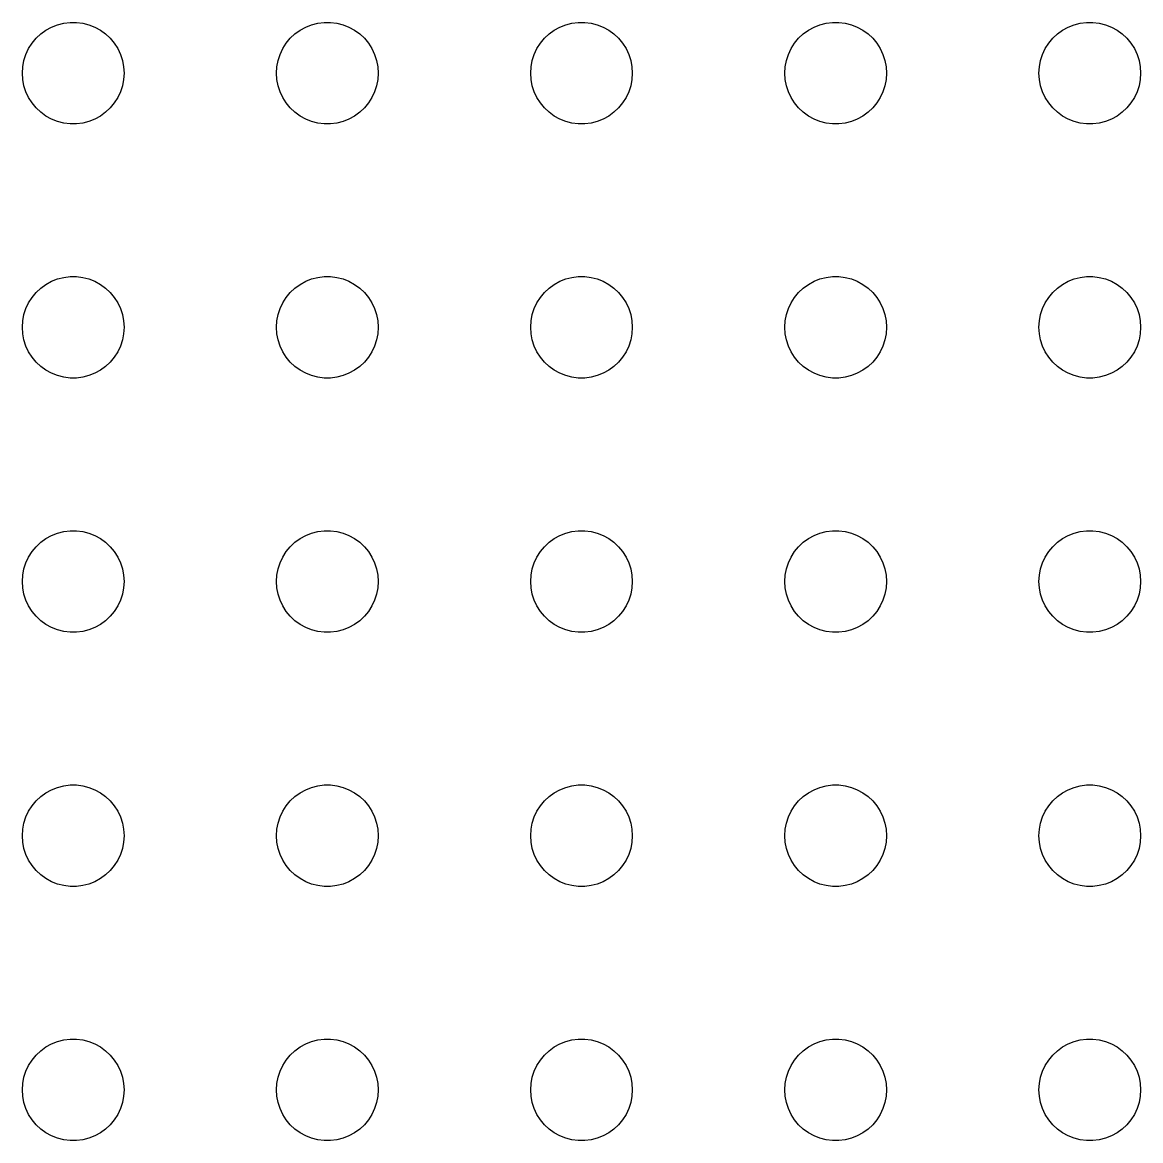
# Model space of a CAD drawing. Header units: metres. Extents: x 0 to 300, y 1 to 299.
# Drawn here: x 79.5 to 145.5, y 79.5 to 145.5 of the extents above; entities that cross this region are included whole.
import ezdxf

# ---------------------------------------------------------------- set-up
doc = ezdxf.new("R2010")
doc.units = ezdxf.units.M

msp = doc.modelspace()

# ---------------------------------------------------------------- linework, layer by layer
for p, q in [((80.8925, 145.033), (81.2227, 145.214)), ((81.2227, 145.214), (81.573, 145.353)), ((81.573, 145.353), (81.9379, 145.447)), ((81.9379, 145.447), (82.3116, 145.494)), ((82.3116, 145.494), (82.6884, 145.494)), ((82.6884, 145.494), (83.0621, 145.447)), ((83.0621, 145.447), (83.427, 145.353)), ((83.427, 145.353), (83.7773, 145.214)), ((83.7773, 145.214), (84.1075, 145.033)), ((95.8925, 145.033), (96.2227, 145.214)), ((96.2227, 145.214), (96.573, 145.353)), ((96.573, 145.353), (96.9379, 145.447)), ((96.9379, 145.447), (97.3116, 145.494)), ((97.3116, 145.494), (97.6884, 145.494)), ((97.6884, 145.494), (98.0621, 145.447)), ((98.0621, 145.447), (98.427, 145.353)), ((98.427, 145.353), (98.7773, 145.214)), ((98.7773, 145.214), (99.1075, 145.033)), ((110.893, 145.033), (111.223, 145.214)), ((111.223, 145.214), (111.573, 145.353)), ((111.573, 145.353), (111.938, 145.447)), ((111.938, 145.447), (112.312, 145.494)), ((112.312, 145.494), (112.688, 145.494)), ((112.688, 145.494), (113.062, 145.447)), ((113.062, 145.447), (113.427, 145.353)), ((113.427, 145.353), (113.777, 145.214)), ((113.777, 145.214), (114.107, 145.033)), ((125.893, 145.033), (126.223, 145.214)), ((126.223, 145.214), (126.573, 145.353)), ((126.573, 145.353), (126.938, 145.447)), ((126.938, 145.447), (127.312, 145.494)), ((127.312, 145.494), (127.688, 145.494)), ((127.688, 145.494), (128.062, 145.447)), ((128.062, 145.447), (128.427, 145.353)), ((128.427, 145.353), (128.777, 145.214)), ((128.777, 145.214), (129.107, 145.033)), ((140.893, 145.033), (141.223, 145.214)), ((141.223, 145.214), (141.573, 145.353)), ((141.573, 145.353), (141.938, 145.447)), ((141.938, 145.447), (142.312, 145.494)), ((142.312, 145.494), (142.688, 145.494)), ((142.688, 145.494), (143.062, 145.447)), ((143.062, 145.447), (143.427, 145.353)), ((143.427, 145.353), (143.777, 145.214)), ((143.777, 145.214), (144.107, 145.033)), ((80.073, 144.263), (80.3131, 144.554)), ((80.3131, 144.554), (80.5877, 144.812)), ((80.5877, 144.812), (80.8925, 145.033)), ((84.1075, 145.033), (84.4123, 144.812)), ((84.4123, 144.812), (84.6869, 144.554)), ((84.6869, 144.554), (84.927, 144.263)), ((95.073, 144.263), (95.3131, 144.554)), ((95.3131, 144.554), (95.5877, 144.812)), ((95.5877, 144.812), (95.8925, 145.033)), ((99.1075, 145.033), (99.4123, 144.812)), ((99.4123, 144.812), (99.6869, 144.554)), ((99.6869, 144.554), (99.927, 144.263)), ((110.073, 144.263), (110.313, 144.554)), ((110.313, 144.554), (110.588, 144.812)), ((110.588, 144.812), (110.893, 145.033)), ((114.107, 145.033), (114.412, 144.812)), ((114.412, 144.812), (114.687, 144.554)), ((114.687, 144.554), (114.927, 144.263)), ((125.073, 144.263), (125.313, 144.554)), ((125.313, 144.554), (125.588, 144.812)), ((125.588, 144.812), (125.893, 145.033)), ((129.107, 145.033), (129.412, 144.812)), ((129.412, 144.812), (129.687, 144.554)), ((129.687, 144.554), (129.927, 144.263)), ((140.073, 144.263), (140.313, 144.554)), ((140.313, 144.554), (140.588, 144.812)), ((140.588, 144.812), (140.893, 145.033)), ((144.107, 145.033), (144.412, 144.812)), ((144.412, 144.812), (144.687, 144.554)), ((144.687, 144.554), (144.927, 144.263)), ((79.7107, 143.604), (79.8711, 143.945)), ((79.8711, 143.945), (80.073, 144.263)), ((84.927, 144.263), (85.1289, 143.945)), ((85.1289, 143.945), (85.2893, 143.604)), ((94.7107, 143.604), (94.8711, 143.945)), ((94.8711, 143.945), (95.073, 144.263)), ((99.927, 144.263), (100.129, 143.945)), ((100.129, 143.945), (100.289, 143.604)), ((109.711, 143.604), (109.871, 143.945)), ((109.871, 143.945), (110.073, 144.263)), ((114.927, 144.263), (115.129, 143.945)), ((115.129, 143.945), (115.289, 143.604)), ((124.711, 143.604), (124.871, 143.945)), ((124.871, 143.945), (125.073, 144.263)), ((129.927, 144.263), (130.129, 143.945)), ((130.129, 143.945), (130.289, 143.604)), ((139.711, 143.604), (139.871, 143.945)), ((139.871, 143.945), (140.073, 144.263)), ((144.927, 144.263), (145.129, 143.945)), ((145.129, 143.945), (145.289, 143.604)), ((79.5237, 142.876), (79.5943, 143.246)), ((79.5943, 143.246), (79.7107, 143.604)), ((85.2893, 143.604), (85.4057, 143.246)), ((85.4057, 143.246), (85.4763, 142.876)), ((94.5237, 142.876), (94.5943, 143.246)), ((94.5943, 143.246), (94.7107, 143.604)), ((100.289, 143.604), (100.406, 143.246)), ((100.406, 143.246), (100.476, 142.876)), ((109.524, 142.876), (109.594, 143.246)), ((109.594, 143.246), (109.711, 143.604)), ((115.289, 143.604), (115.406, 143.246)), ((115.406, 143.246), (115.476, 142.876)), ((124.524, 142.876), (124.594, 143.246)), ((124.594, 143.246), (124.711, 143.604)), ((130.289, 143.604), (130.406, 143.246)), ((130.406, 143.246), (130.476, 142.876)), ((139.524, 142.876), (139.594, 143.246)), ((139.594, 143.246), (139.711, 143.604)), ((145.289, 143.604), (145.406, 143.246)), ((145.406, 143.246), (145.476, 142.876)), ((79.5, 142.5), (79.5237, 142.876)), ((85.4763, 142.876), (85.5, 142.5)), ((94.5, 142.5), (94.5237, 142.876)), ((100.476, 142.876), (100.5, 142.5)), ((109.5, 142.5), (109.524, 142.876)), ((115.476, 142.876), (115.5, 142.5)), ((124.5, 142.5), (124.524, 142.876)), ((130.476, 142.876), (130.5, 142.5)), ((139.5, 142.5), (139.524, 142.876)), ((145.476, 142.876), (145.5, 142.5)), ((79.5237, 142.124), (79.5, 142.5)), ((79.5943, 141.754), (79.5237, 142.124)), ((85.4763, 142.124), (85.4057, 141.754)), ((85.5, 142.5), (85.4763, 142.124)), ((94.5237, 142.124), (94.5, 142.5)), ((94.5943, 141.754), (94.5237, 142.124)), ((100.476, 142.124), (100.406, 141.754)), ((100.5, 142.5), (100.476, 142.124)), ((109.524, 142.124), (109.5, 142.5)), ((109.594, 141.754), (109.524, 142.124)), ((115.476, 142.124), (115.406, 141.754)), ((115.5, 142.5), (115.476, 142.124)), ((124.524, 142.124), (124.5, 142.5)), ((124.594, 141.754), (124.524, 142.124)), ((130.476, 142.124), (130.406, 141.754)), ((130.5, 142.5), (130.476, 142.124)), ((139.524, 142.124), (139.5, 142.5)), ((139.594, 141.754), (139.524, 142.124)), ((145.476, 142.124), (145.406, 141.754)), ((145.5, 142.5), (145.476, 142.124)), ((79.7107, 141.396), (79.5943, 141.754)), ((79.8711, 141.055), (79.7107, 141.396)), ((85.2893, 141.396), (85.1289, 141.055)), ((85.4057, 141.754), (85.2893, 141.396)), ((94.7107, 141.396), (94.5943, 141.754)), ((94.8711, 141.055), (94.7107, 141.396)), ((100.289, 141.396), (100.129, 141.055)), ((100.406, 141.754), (100.289, 141.396)), ((109.711, 141.396), (109.594, 141.754)), ((109.871, 141.055), (109.711, 141.396)), ((115.289, 141.396), (115.129, 141.055)), ((115.406, 141.754), (115.289, 141.396)), ((124.711, 141.396), (124.594, 141.754)), ((124.871, 141.055), (124.711, 141.396)), ((130.289, 141.396), (130.129, 141.055)), ((130.406, 141.754), (130.289, 141.396)), ((139.711, 141.396), (139.594, 141.754)), ((139.871, 141.055), (139.711, 141.396)), ((145.289, 141.396), (145.129, 141.055)), ((145.406, 141.754), (145.289, 141.396)), ((80.073, 140.737), (79.8711, 141.055)), ((80.3131, 140.446), (80.073, 140.737)), ((84.927, 140.737), (84.6869, 140.446)), ((85.1289, 141.055), (84.927, 140.737)), ((95.073, 140.737), (94.8711, 141.055)), ((95.3131, 140.446), (95.073, 140.737)), ((99.927, 140.737), (99.6869, 140.446)), ((100.129, 141.055), (99.927, 140.737)), ((110.073, 140.737), (109.871, 141.055)), ((110.313, 140.446), (110.073, 140.737)), ((114.927, 140.737), (114.687, 140.446)), ((115.129, 141.055), (114.927, 140.737)), ((125.073, 140.737), (124.871, 141.055)), ((125.313, 140.446), (125.073, 140.737)), ((129.927, 140.737), (129.687, 140.446)), ((130.129, 141.055), (129.927, 140.737)), ((140.073, 140.737), (139.871, 141.055)), ((140.313, 140.446), (140.073, 140.737)), ((144.927, 140.737), (144.687, 140.446)), ((145.129, 141.055), (144.927, 140.737)), ((80.5877, 140.188), (80.3131, 140.446)), ((80.8925, 139.967), (80.5877, 140.188)), ((81.2227, 139.786), (80.8925, 139.967)), ((84.1075, 139.967), (83.7773, 139.786)), ((84.4123, 140.188), (84.1075, 139.967)), ((84.6869, 140.446), (84.4123, 140.188)), ((95.5877, 140.188), (95.3131, 140.446)), ((95.8925, 139.967), (95.5877, 140.188)), ((96.2227, 139.786), (95.8925, 139.967)), ((99.1075, 139.967), (98.7773, 139.786)), ((99.4123, 140.188), (99.1075, 139.967)), ((99.6869, 140.446), (99.4123, 140.188)), ((110.588, 140.188), (110.313, 140.446)), ((110.893, 139.967), (110.588, 140.188)), ((111.223, 139.786), (110.893, 139.967)), ((114.107, 139.967), (113.777, 139.786)), ((114.412, 140.188), (114.107, 139.967)), ((114.687, 140.446), (114.412, 140.188)), ((125.588, 140.188), (125.313, 140.446)), ((125.893, 139.967), (125.588, 140.188)), ((126.223, 139.786), (125.893, 139.967)), ((129.107, 139.967), (128.777, 139.786)), ((129.412, 140.188), (129.107, 139.967)), ((129.687, 140.446), (129.412, 140.188)), ((140.588, 140.188), (140.313, 140.446)), ((140.893, 139.967), (140.588, 140.188)), ((141.223, 139.786), (140.893, 139.967)), ((144.107, 139.967), (143.777, 139.786)), ((144.412, 140.188), (144.107, 139.967)), ((144.687, 140.446), (144.412, 140.188)), ((81.573, 139.647), (81.2227, 139.786)), ((81.9379, 139.553), (81.573, 139.647)), ((82.3116, 139.506), (81.9379, 139.553)), ((82.6884, 139.506), (82.3116, 139.506)), ((83.0621, 139.553), (82.6884, 139.506)), ((83.427, 139.647), (83.0621, 139.553)), ((83.7773, 139.786), (83.427, 139.647)), ((96.573, 139.647), (96.2227, 139.786)), ((96.9379, 139.553), (96.573, 139.647)), ((97.3116, 139.506), (96.9379, 139.553)), ((97.6884, 139.506), (97.3116, 139.506)), ((98.0621, 139.553), (97.6884, 139.506)), ((98.427, 139.647), (98.0621, 139.553)), ((98.7773, 139.786), (98.427, 139.647)), ((111.573, 139.647), (111.223, 139.786)), ((111.938, 139.553), (111.573, 139.647)), ((112.312, 139.506), (111.938, 139.553)), ((112.688, 139.506), (112.312, 139.506)), ((113.062, 139.553), (112.688, 139.506)), ((113.427, 139.647), (113.062, 139.553)), ((113.777, 139.786), (113.427, 139.647)), ((126.573, 139.647), (126.223, 139.786)), ((126.938, 139.553), (126.573, 139.647)), ((127.312, 139.506), (126.938, 139.553)), ((127.688, 139.506), (127.312, 139.506)), ((128.062, 139.553), (127.688, 139.506)), ((128.427, 139.647), (128.062, 139.553)), ((128.777, 139.786), (128.427, 139.647)), ((141.573, 139.647), (141.223, 139.786)), ((141.938, 139.553), (141.573, 139.647)), ((142.312, 139.506), (141.938, 139.553)), ((142.688, 139.506), (142.312, 139.506)), ((143.062, 139.553), (142.688, 139.506)), ((143.427, 139.647), (143.062, 139.553)), ((143.777, 139.786), (143.427, 139.647)), ((80.5877, 129.812), (80.8925, 130.033)), ((80.8925, 130.033), (81.2227, 130.214)), ((81.2227, 130.214), (81.573, 130.353)), ((81.573, 130.353), (81.9379, 130.447)), ((81.9379, 130.447), (82.3116, 130.494)), ((82.3116, 130.494), (82.6884, 130.494)), ((82.6884, 130.494), (83.0621, 130.447)), ((83.0621, 130.447), (83.427, 130.353)), ((83.427, 130.353), (83.7773, 130.214)), ((83.7773, 130.214), (84.1075, 130.033)), ((84.1075, 130.033), (84.4123, 129.812)), ((95.5877, 129.812), (95.8925, 130.033)), ((95.8925, 130.033), (96.2227, 130.214)), ((96.2227, 130.214), (96.573, 130.353)), ((96.573, 130.353), (96.9379, 130.447)), ((96.9379, 130.447), (97.3116, 130.494)), ((97.3116, 130.494), (97.6884, 130.494)), ((97.6884, 130.494), (98.0621, 130.447)), ((98.0621, 130.447), (98.427, 130.353)), ((98.427, 130.353), (98.7773, 130.214)), ((98.7773, 130.214), (99.1075, 130.033)), ((99.1075, 130.033), (99.4123, 129.812)), ((110.588, 129.812), (110.893, 130.033)), ((110.893, 130.033), (111.223, 130.214)), ((111.223, 130.214), (111.573, 130.353)), ((111.573, 130.353), (111.938, 130.447)), ((111.938, 130.447), (112.312, 130.494)), ((112.312, 130.494), (112.688, 130.494)), ((112.688, 130.494), (113.062, 130.447)), ((113.062, 130.447), (113.427, 130.353)), ((113.427, 130.353), (113.777, 130.214)), ((113.777, 130.214), (114.107, 130.033)), ((114.107, 130.033), (114.412, 129.812)), ((125.588, 129.812), (125.893, 130.033)), ((125.893, 130.033), (126.223, 130.214)), ((126.223, 130.214), (126.573, 130.353)), ((126.573, 130.353), (126.938, 130.447)), ((126.938, 130.447), (127.312, 130.494)), ((127.312, 130.494), (127.688, 130.494)), ((127.688, 130.494), (128.062, 130.447)), ((128.062, 130.447), (128.427, 130.353)), ((128.427, 130.353), (128.777, 130.214)), ((128.777, 130.214), (129.107, 130.033)), ((129.107, 130.033), (129.412, 129.812)), ((140.588, 129.812), (140.893, 130.033)), ((140.893, 130.033), (141.223, 130.214)), ((141.223, 130.214), (141.573, 130.353)), ((141.573, 130.353), (141.938, 130.447)), ((141.938, 130.447), (142.312, 130.494)), ((142.312, 130.494), (142.688, 130.494)), ((142.688, 130.494), (143.062, 130.447)), ((143.062, 130.447), (143.427, 130.353)), ((143.427, 130.353), (143.777, 130.214)), ((143.777, 130.214), (144.107, 130.033)), ((144.107, 130.033), (144.412, 129.812)), ((80.073, 129.263), (80.3131, 129.554)), ((80.3131, 129.554), (80.5877, 129.812)), ((84.4123, 129.812), (84.6869, 129.554)), ((84.6869, 129.554), (84.927, 129.263)), ((95.073, 129.263), (95.3131, 129.554)), ((95.3131, 129.554), (95.5877, 129.812)), ((99.4123, 129.812), (99.6869, 129.554)), ((99.6869, 129.554), (99.927, 129.263)), ((110.073, 129.263), (110.313, 129.554)), ((110.313, 129.554), (110.588, 129.812)), ((114.412, 129.812), (114.687, 129.554)), ((114.687, 129.554), (114.927, 129.263)), ((125.073, 129.263), (125.313, 129.554)), ((125.313, 129.554), (125.588, 129.812)), ((129.412, 129.812), (129.687, 129.554)), ((129.687, 129.554), (129.927, 129.263)), ((140.073, 129.263), (140.313, 129.554)), ((140.313, 129.554), (140.588, 129.812)), ((144.412, 129.812), (144.687, 129.554)), ((144.687, 129.554), (144.927, 129.263)), ((79.7107, 128.604), (79.8711, 128.945)), ((79.8711, 128.945), (80.073, 129.263)), ((84.927, 129.263), (85.1289, 128.945)), ((85.1289, 128.945), (85.2893, 128.604)), ((94.7107, 128.604), (94.8711, 128.945)), ((94.8711, 128.945), (95.073, 129.263)), ((99.927, 129.263), (100.129, 128.945)), ((100.129, 128.945), (100.289, 128.604)), ((109.711, 128.604), (109.871, 128.945)), ((109.871, 128.945), (110.073, 129.263)), ((114.927, 129.263), (115.129, 128.945)), ((115.129, 128.945), (115.289, 128.604)), ((124.711, 128.604), (124.871, 128.945)), ((124.871, 128.945), (125.073, 129.263)), ((129.927, 129.263), (130.129, 128.945)), ((130.129, 128.945), (130.289, 128.604)), ((139.711, 128.604), (139.871, 128.945)), ((139.871, 128.945), (140.073, 129.263)), ((144.927, 129.263), (145.129, 128.945)), ((145.129, 128.945), (145.289, 128.604)), ((79.5237, 127.876), (79.5943, 128.246)), ((79.5943, 128.246), (79.7107, 128.604)), ((85.2893, 128.604), (85.4057, 128.246)), ((85.4057, 128.246), (85.4763, 127.876)), ((94.5237, 127.876), (94.5943, 128.246)), ((94.5943, 128.246), (94.7107, 128.604)), ((100.289, 128.604), (100.406, 128.246)), ((100.406, 128.246), (100.476, 127.876)), ((109.524, 127.876), (109.594, 128.246)), ((109.594, 128.246), (109.711, 128.604)), ((115.289, 128.604), (115.406, 128.246)), ((115.406, 128.246), (115.476, 127.876)), ((124.524, 127.876), (124.594, 128.246)), ((124.594, 128.246), (124.711, 128.604)), ((130.289, 128.604), (130.406, 128.246)), ((130.406, 128.246), (130.476, 127.876)), ((139.524, 127.876), (139.594, 128.246)), ((139.594, 128.246), (139.711, 128.604)), ((145.289, 128.604), (145.406, 128.246)), ((145.406, 128.246), (145.476, 127.876)), ((79.5, 127.5), (79.5237, 127.876)), ((79.5237, 127.124), (79.5, 127.5)), ((85.4763, 127.876), (85.5, 127.5)), ((85.5, 127.5), (85.4763, 127.124)), ((94.5, 127.5), (94.5237, 127.876)), ((94.5237, 127.124), (94.5, 127.5)), ((100.476, 127.876), (100.5, 127.5)), ((100.5, 127.5), (100.476, 127.124)), ((109.5, 127.5), (109.524, 127.876)), ((109.524, 127.124), (109.5, 127.5)), ((115.476, 127.876), (115.5, 127.5)), ((115.5, 127.5), (115.476, 127.124)), ((124.5, 127.5), (124.524, 127.876)), ((124.524, 127.124), (124.5, 127.5)), ((130.476, 127.876), (130.5, 127.5)), ((130.5, 127.5), (130.476, 127.124)), ((139.5, 127.5), (139.524, 127.876)), ((139.524, 127.124), (139.5, 127.5)), ((145.476, 127.876), (145.5, 127.5)), ((145.5, 127.5), (145.476, 127.124)), ((79.5943, 126.754), (79.5237, 127.124)), ((79.7107, 126.396), (79.5943, 126.754)), ((85.4057, 126.754), (85.2893, 126.396)), ((85.4763, 127.124), (85.4057, 126.754)), ((94.5943, 126.754), (94.5237, 127.124)), ((94.7107, 126.396), (94.5943, 126.754)), ((100.406, 126.754), (100.289, 126.396)), ((100.476, 127.124), (100.406, 126.754)), ((109.594, 126.754), (109.524, 127.124)), ((109.711, 126.396), (109.594, 126.754)), ((115.406, 126.754), (115.289, 126.396)), ((115.476, 127.124), (115.406, 126.754)), ((124.594, 126.754), (124.524, 127.124)), ((124.711, 126.396), (124.594, 126.754)), ((130.406, 126.754), (130.289, 126.396)), ((130.476, 127.124), (130.406, 126.754)), ((139.594, 126.754), (139.524, 127.124)), ((139.711, 126.396), (139.594, 126.754)), ((145.406, 126.754), (145.289, 126.396)), ((145.476, 127.124), (145.406, 126.754)), ((79.8711, 126.055), (79.7107, 126.396)), ((85.2893, 126.396), (85.1289, 126.055)), ((94.8711, 126.055), (94.7107, 126.396)), ((100.289, 126.396), (100.129, 126.055)), ((109.871, 126.055), (109.711, 126.396)), ((115.289, 126.396), (115.129, 126.055)), ((124.871, 126.055), (124.711, 126.396)), ((130.289, 126.396), (130.129, 126.055)), ((139.871, 126.055), (139.711, 126.396)), ((145.289, 126.396), (145.129, 126.055)), ((80.073, 125.737), (79.8711, 126.055)), ((80.3131, 125.446), (80.073, 125.737)), ((80.5877, 125.188), (80.3131, 125.446)), ((84.6869, 125.446), (84.4123, 125.188)), ((84.927, 125.737), (84.6869, 125.446)), ((85.1289, 126.055), (84.927, 125.737)), ((95.073, 125.737), (94.8711, 126.055)), ((95.3131, 125.446), (95.073, 125.737)), ((95.5877, 125.188), (95.3131, 125.446)), ((99.6869, 125.446), (99.4123, 125.188)), ((99.927, 125.737), (99.6869, 125.446)), ((100.129, 126.055), (99.927, 125.737)), ((110.073, 125.737), (109.871, 126.055)), ((110.313, 125.446), (110.073, 125.737)), ((110.588, 125.188), (110.313, 125.446)), ((114.687, 125.446), (114.412, 125.188)), ((114.927, 125.737), (114.687, 125.446)), ((115.129, 126.055), (114.927, 125.737)), ((125.073, 125.737), (124.871, 126.055)), ((125.313, 125.446), (125.073, 125.737)), ((125.588, 125.188), (125.313, 125.446)), ((129.687, 125.446), (129.412, 125.188)), ((129.927, 125.737), (129.687, 125.446)), ((130.129, 126.055), (129.927, 125.737)), ((140.073, 125.737), (139.871, 126.055)), ((140.313, 125.446), (140.073, 125.737)), ((140.588, 125.188), (140.313, 125.446)), ((144.687, 125.446), (144.412, 125.188)), ((144.927, 125.737), (144.687, 125.446)), ((145.129, 126.055), (144.927, 125.737)), ((80.8925, 124.967), (80.5877, 125.188)), ((81.2227, 124.786), (80.8925, 124.967)), ((81.573, 124.647), (81.2227, 124.786)), ((83.7773, 124.786), (83.427, 124.647)), ((84.1075, 124.967), (83.7773, 124.786)), ((84.4123, 125.188), (84.1075, 124.967)), ((95.8925, 124.967), (95.5877, 125.188)), ((96.2227, 124.786), (95.8925, 124.967)), ((96.573, 124.647), (96.2227, 124.786)), ((98.7773, 124.786), (98.427, 124.647)), ((99.1075, 124.967), (98.7773, 124.786)), ((99.4123, 125.188), (99.1075, 124.967)), ((110.893, 124.967), (110.588, 125.188)), ((111.223, 124.786), (110.893, 124.967)), ((111.573, 124.647), (111.223, 124.786)), ((113.777, 124.786), (113.427, 124.647)), ((114.107, 124.967), (113.777, 124.786)), ((114.412, 125.188), (114.107, 124.967)), ((125.893, 124.967), (125.588, 125.188)), ((126.223, 124.786), (125.893, 124.967)), ((126.573, 124.647), (126.223, 124.786)), ((128.777, 124.786), (128.427, 124.647)), ((129.107, 124.967), (128.777, 124.786)), ((129.412, 125.188), (129.107, 124.967)), ((140.893, 124.967), (140.588, 125.188)), ((141.223, 124.786), (140.893, 124.967)), ((141.573, 124.647), (141.223, 124.786)), ((143.777, 124.786), (143.427, 124.647)), ((144.107, 124.967), (143.777, 124.786)), ((144.412, 125.188), (144.107, 124.967)), ((81.9379, 124.553), (81.573, 124.647)), ((82.3116, 124.506), (81.9379, 124.553)), ((82.6884, 124.506), (82.3116, 124.506)), ((83.0621, 124.553), (82.6884, 124.506)), ((83.427, 124.647), (83.0621, 124.553)), ((96.9379, 124.553), (96.573, 124.647)), ((97.3116, 124.506), (96.9379, 124.553)), ((97.6884, 124.506), (97.3116, 124.506)), ((98.0621, 124.553), (97.6884, 124.506)), ((98.427, 124.647), (98.0621, 124.553)), ((111.938, 124.553), (111.573, 124.647)), ((112.312, 124.506), (111.938, 124.553)), ((112.688, 124.506), (112.312, 124.506)), ((113.062, 124.553), (112.688, 124.506)), ((113.427, 124.647), (113.062, 124.553)), ((126.938, 124.553), (126.573, 124.647)), ((127.312, 124.506), (126.938, 124.553)), ((127.688, 124.506), (127.312, 124.506)), ((128.062, 124.553), (127.688, 124.506)), ((128.427, 124.647), (128.062, 124.553)), ((141.938, 124.553), (141.573, 124.647)), ((142.312, 124.506), (141.938, 124.553)), ((142.688, 124.506), (142.312, 124.506)), ((143.062, 124.553), (142.688, 124.506)), ((143.427, 124.647), (143.062, 124.553)), ((80.5877, 114.812), (80.8925, 115.033)), ((80.8925, 115.033), (81.2227, 115.214)), ((81.2227, 115.214), (81.573, 115.353)), ((81.573, 115.353), (81.9379, 115.447)), ((81.9379, 115.447), (82.3116, 115.494)), ((82.3116, 115.494), (82.6884, 115.494)), ((82.6884, 115.494), (83.0621, 115.447)), ((83.0621, 115.447), (83.427, 115.353)), ((83.427, 115.353), (83.7773, 115.214)), ((83.7773, 115.214), (84.1075, 115.033)), ((84.1075, 115.033), (84.4123, 114.812)), ((95.5877, 114.812), (95.8925, 115.033)), ((95.8925, 115.033), (96.2227, 115.214)), ((96.2227, 115.214), (96.573, 115.353)), ((96.573, 115.353), (96.9379, 115.447)), ((96.9379, 115.447), (97.3116, 115.494)), ((97.3116, 115.494), (97.6884, 115.494)), ((97.6884, 115.494), (98.0621, 115.447)), ((98.0621, 115.447), (98.427, 115.353)), ((98.427, 115.353), (98.7773, 115.214)), ((98.7773, 115.214), (99.1075, 115.033)), ((99.1075, 115.033), (99.4123, 114.812)), ((110.588, 114.812), (110.893, 115.033)), ((110.893, 115.033), (111.223, 115.214)), ((111.223, 115.214), (111.573, 115.353)), ((111.573, 115.353), (111.938, 115.447)), ((111.938, 115.447), (112.312, 115.494)), ((112.312, 115.494), (112.688, 115.494)), ((112.688, 115.494), (113.062, 115.447)), ((113.062, 115.447), (113.427, 115.353)), ((113.427, 115.353), (113.777, 115.214)), ((113.777, 115.214), (114.107, 115.033)), ((114.107, 115.033), (114.412, 114.812)), ((125.588, 114.812), (125.893, 115.033)), ((125.893, 115.033), (126.223, 115.214)), ((126.223, 115.214), (126.573, 115.353)), ((126.573, 115.353), (126.938, 115.447)), ((126.938, 115.447), (127.312, 115.494)), ((127.312, 115.494), (127.688, 115.494)), ((127.688, 115.494), (128.062, 115.447)), ((128.062, 115.447), (128.427, 115.353)), ((128.427, 115.353), (128.777, 115.214)), ((128.777, 115.214), (129.107, 115.033)), ((129.107, 115.033), (129.412, 114.812)), ((140.588, 114.812), (140.893, 115.033)), ((140.893, 115.033), (141.223, 115.214)), ((141.223, 115.214), (141.573, 115.353)), ((141.573, 115.353), (141.938, 115.447)), ((141.938, 115.447), (142.312, 115.494)), ((142.312, 115.494), (142.688, 115.494)), ((142.688, 115.494), (143.062, 115.447)), ((143.062, 115.447), (143.427, 115.353)), ((143.427, 115.353), (143.777, 115.214)), ((143.777, 115.214), (144.107, 115.033)), ((144.107, 115.033), (144.412, 114.812)), ((79.8711, 113.945), (80.073, 114.263)), ((80.073, 114.263), (80.3131, 114.554)), ((80.3131, 114.554), (80.5877, 114.812)), ((84.4123, 114.812), (84.6869, 114.554)), ((84.6869, 114.554), (84.927, 114.263)), ((84.927, 114.263), (85.1289, 113.945)), ((94.8711, 113.945), (95.073, 114.263)), ((95.073, 114.263), (95.3131, 114.554)), ((95.3131, 114.554), (95.5877, 114.812)), ((99.4123, 114.812), (99.6869, 114.554)), ((99.6869, 114.554), (99.927, 114.263)), ((99.927, 114.263), (100.129, 113.945)), ((109.871, 113.945), (110.073, 114.263)), ((110.073, 114.263), (110.313, 114.554)), ((110.313, 114.554), (110.588, 114.812)), ((114.412, 114.812), (114.687, 114.554)), ((114.687, 114.554), (114.927, 114.263)), ((114.927, 114.263), (115.129, 113.945)), ((124.871, 113.945), (125.073, 114.263)), ((125.073, 114.263), (125.313, 114.554)), ((125.313, 114.554), (125.588, 114.812)), ((129.412, 114.812), (129.687, 114.554)), ((129.687, 114.554), (129.927, 114.263)), ((129.927, 114.263), (130.129, 113.945)), ((139.871, 113.945), (140.073, 114.263)), ((140.073, 114.263), (140.313, 114.554)), ((140.313, 114.554), (140.588, 114.812)), ((144.412, 114.812), (144.687, 114.554)), ((144.687, 114.554), (144.927, 114.263)), ((144.927, 114.263), (145.129, 113.945)), ((79.5943, 113.246), (79.7107, 113.604)), ((79.7107, 113.604), (79.8711, 113.945)), ((85.1289, 113.945), (85.2893, 113.604)), ((85.2893, 113.604), (85.4057, 113.246)), ((94.5943, 113.246), (94.7107, 113.604)), ((94.7107, 113.604), (94.8711, 113.945)), ((100.129, 113.945), (100.289, 113.604)), ((100.289, 113.604), (100.406, 113.246)), ((109.594, 113.246), (109.711, 113.604)), ((109.711, 113.604), (109.871, 113.945)), ((115.129, 113.945), (115.289, 113.604)), ((115.289, 113.604), (115.406, 113.246)), ((124.594, 113.246), (124.711, 113.604)), ((124.711, 113.604), (124.871, 113.945)), ((130.129, 113.945), (130.289, 113.604)), ((130.289, 113.604), (130.406, 113.246)), ((139.594, 113.246), (139.711, 113.604)), ((139.711, 113.604), (139.871, 113.945)), ((145.129, 113.945), (145.289, 113.604)), ((145.289, 113.604), (145.406, 113.246)), ((79.5, 112.5), (79.5237, 112.876)), ((79.5237, 112.876), (79.5943, 113.246)), ((85.4057, 113.246), (85.4763, 112.876)), ((85.4763, 112.876), (85.5, 112.5)), ((94.5, 112.5), (94.5237, 112.876)), ((94.5237, 112.876), (94.5943, 113.246)), ((100.406, 113.246), (100.476, 112.876)), ((100.476, 112.876), (100.5, 112.5)), ((109.5, 112.5), (109.524, 112.876)), ((109.524, 112.876), (109.594, 113.246)), ((115.406, 113.246), (115.476, 112.876)), ((115.476, 112.876), (115.5, 112.5)), ((124.5, 112.5), (124.524, 112.876)), ((124.524, 112.876), (124.594, 113.246)), ((130.406, 113.246), (130.476, 112.876)), ((130.476, 112.876), (130.5, 112.5)), ((139.5, 112.5), (139.524, 112.876)), ((139.524, 112.876), (139.594, 113.246)), ((145.406, 113.246), (145.476, 112.876)), ((145.476, 112.876), (145.5, 112.5)), ((79.5237, 112.124), (79.5, 112.5)), ((85.5, 112.5), (85.4763, 112.124)), ((94.5237, 112.124), (94.5, 112.5)), ((100.5, 112.5), (100.476, 112.124)), ((109.524, 112.124), (109.5, 112.5)), ((115.5, 112.5), (115.476, 112.124)), ((124.524, 112.124), (124.5, 112.5)), ((130.5, 112.5), (130.476, 112.124)), ((139.524, 112.124), (139.5, 112.5)), ((145.5, 112.5), (145.476, 112.124)), ((79.5943, 111.754), (79.5237, 112.124)), ((79.7107, 111.396), (79.5943, 111.754)), ((85.4057, 111.754), (85.2893, 111.396)), ((85.4763, 112.124), (85.4057, 111.754)), ((94.5943, 111.754), (94.5237, 112.124)), ((94.7107, 111.396), (94.5943, 111.754)), ((100.406, 111.754), (100.289, 111.396)), ((100.476, 112.124), (100.406, 111.754)), ((109.594, 111.754), (109.524, 112.124)), ((109.711, 111.396), (109.594, 111.754)), ((115.406, 111.754), (115.289, 111.396)), ((115.476, 112.124), (115.406, 111.754)), ((124.594, 111.754), (124.524, 112.124)), ((124.711, 111.396), (124.594, 111.754)), ((130.406, 111.754), (130.289, 111.396)), ((130.476, 112.124), (130.406, 111.754)), ((139.594, 111.754), (139.524, 112.124)), ((139.711, 111.396), (139.594, 111.754)), ((145.406, 111.754), (145.289, 111.396)), ((145.476, 112.124), (145.406, 111.754)), ((79.8711, 111.055), (79.7107, 111.396)), ((80.073, 110.737), (79.8711, 111.055)), ((85.1289, 111.055), (84.927, 110.737)), ((85.2893, 111.396), (85.1289, 111.055)), ((94.8711, 111.055), (94.7107, 111.396)), ((95.073, 110.737), (94.8711, 111.055)), ((100.129, 111.055), (99.927, 110.737)), ((100.289, 111.396), (100.129, 111.055)), ((109.871, 111.055), (109.711, 111.396)), ((110.073, 110.737), (109.871, 111.055)), ((115.129, 111.055), (114.927, 110.737)), ((115.289, 111.396), (115.129, 111.055)), ((124.871, 111.055), (124.711, 111.396)), ((125.073, 110.737), (124.871, 111.055)), ((130.129, 111.055), (129.927, 110.737)), ((130.289, 111.396), (130.129, 111.055)), ((139.871, 111.055), (139.711, 111.396)), ((140.073, 110.737), (139.871, 111.055)), ((145.129, 111.055), (144.927, 110.737)), ((145.289, 111.396), (145.129, 111.055)), ((80.3131, 110.446), (80.073, 110.737)), ((80.5877, 110.188), (80.3131, 110.446)), ((84.6869, 110.446), (84.4123, 110.188)), ((84.927, 110.737), (84.6869, 110.446)), ((95.3131, 110.446), (95.073, 110.737)), ((95.5877, 110.188), (95.3131, 110.446)), ((99.6869, 110.446), (99.4123, 110.188)), ((99.927, 110.737), (99.6869, 110.446)), ((110.313, 110.446), (110.073, 110.737)), ((110.588, 110.188), (110.313, 110.446)), ((114.687, 110.446), (114.412, 110.188)), ((114.927, 110.737), (114.687, 110.446)), ((125.313, 110.446), (125.073, 110.737)), ((125.588, 110.188), (125.313, 110.446)), ((129.687, 110.446), (129.412, 110.188)), ((129.927, 110.737), (129.687, 110.446)), ((140.313, 110.446), (140.073, 110.737)), ((140.588, 110.188), (140.313, 110.446)), ((144.687, 110.446), (144.412, 110.188)), ((144.927, 110.737), (144.687, 110.446)), ((80.8925, 109.967), (80.5877, 110.188)), ((81.2227, 109.786), (80.8925, 109.967)), ((81.573, 109.647), (81.2227, 109.786)), ((81.9379, 109.553), (81.573, 109.647)), ((83.427, 109.647), (83.0621, 109.553)), ((83.7773, 109.786), (83.427, 109.647)), ((84.1075, 109.967), (83.7773, 109.786)), ((84.4123, 110.188), (84.1075, 109.967)), ((95.8925, 109.967), (95.5877, 110.188)), ((96.2227, 109.786), (95.8925, 109.967)), ((96.573, 109.647), (96.2227, 109.786)), ((96.9379, 109.553), (96.573, 109.647)), ((98.427, 109.647), (98.0621, 109.553)), ((98.7773, 109.786), (98.427, 109.647)), ((99.1075, 109.967), (98.7773, 109.786)), ((99.4123, 110.188), (99.1075, 109.967)), ((110.893, 109.967), (110.588, 110.188)), ((111.223, 109.786), (110.893, 109.967)), ((111.573, 109.647), (111.223, 109.786)), ((111.938, 109.553), (111.573, 109.647)), ((113.427, 109.647), (113.062, 109.553)), ((113.777, 109.786), (113.427, 109.647)), ((114.107, 109.967), (113.777, 109.786)), ((114.412, 110.188), (114.107, 109.967)), ((125.893, 109.967), (125.588, 110.188)), ((126.223, 109.786), (125.893, 109.967)), ((126.573, 109.647), (126.223, 109.786)), ((126.938, 109.553), (126.573, 109.647)), ((128.427, 109.647), (128.062, 109.553)), ((128.777, 109.786), (128.427, 109.647)), ((129.107, 109.967), (128.777, 109.786)), ((129.412, 110.188), (129.107, 109.967)), ((140.893, 109.967), (140.588, 110.188)), ((141.223, 109.786), (140.893, 109.967)), ((141.573, 109.647), (141.223, 109.786)), ((141.938, 109.553), (141.573, 109.647)), ((143.427, 109.647), (143.062, 109.553)), ((143.777, 109.786), (143.427, 109.647)), ((144.107, 109.967), (143.777, 109.786)), ((144.412, 110.188), (144.107, 109.967)), ((82.3116, 109.506), (81.9379, 109.553)), ((82.6884, 109.506), (82.3116, 109.506)), ((83.0621, 109.553), (82.6884, 109.506)), ((97.3116, 109.506), (96.9379, 109.553)), ((97.6884, 109.506), (97.3116, 109.506)), ((98.0621, 109.553), (97.6884, 109.506)), ((112.312, 109.506), (111.938, 109.553)), ((112.688, 109.506), (112.312, 109.506)), ((113.062, 109.553), (112.688, 109.506)), ((127.312, 109.506), (126.938, 109.553)), ((127.688, 109.506), (127.312, 109.506)), ((128.062, 109.553), (127.688, 109.506)), ((142.312, 109.506), (141.938, 109.553)), ((142.688, 109.506), (142.312, 109.506)), ((143.062, 109.553), (142.688, 109.506)), ((81.2227, 100.214), (81.573, 100.353)), ((81.573, 100.353), (81.9379, 100.447)), ((81.9379, 100.447), (82.3116, 100.494)), ((82.3116, 100.494), (82.6884, 100.494)), ((82.6884, 100.494), (83.0621, 100.447)), ((83.0621, 100.447), (83.427, 100.353)), ((83.427, 100.353), (83.7773, 100.214)), ((96.2227, 100.214), (96.573, 100.353)), ((96.573, 100.353), (96.9379, 100.447)), ((96.9379, 100.447), (97.3116, 100.494)), ((97.3116, 100.494), (97.6884, 100.494)), ((97.6884, 100.494), (98.0621, 100.447)), ((98.0621, 100.447), (98.427, 100.353)), ((98.427, 100.353), (98.7773, 100.214)), ((111.223, 100.214), (111.573, 100.353)), ((111.573, 100.353), (111.938, 100.447)), ((111.938, 100.447), (112.312, 100.494)), ((112.312, 100.494), (112.688, 100.494)), ((112.688, 100.494), (113.062, 100.447)), ((113.062, 100.447), (113.427, 100.353)), ((113.427, 100.353), (113.777, 100.214)), ((126.223, 100.214), (126.573, 100.353)), ((126.573, 100.353), (126.938, 100.447)), ((126.938, 100.447), (127.312, 100.494)), ((127.312, 100.494), (127.688, 100.494)), ((127.688, 100.494), (128.062, 100.447)), ((128.062, 100.447), (128.427, 100.353)), ((128.427, 100.353), (128.777, 100.214)), ((141.223, 100.214), (141.573, 100.353)), ((141.573, 100.353), (141.938, 100.447)), ((141.938, 100.447), (142.312, 100.494)), ((142.312, 100.494), (142.688, 100.494)), ((142.688, 100.494), (143.062, 100.447)), ((143.062, 100.447), (143.427, 100.353)), ((143.427, 100.353), (143.777, 100.214)), ((80.3131, 99.5536), (80.5877, 99.8115)), ((80.5877, 99.8115), (80.8925, 100.033)), ((80.8925, 100.033), (81.2227, 100.214)), ((83.7773, 100.214), (84.1075, 100.033)), ((84.1075, 100.033), (84.4123, 99.8115)), ((84.4123, 99.8115), (84.6869, 99.5536)), ((95.3131, 99.5536), (95.5877, 99.8115)), ((95.5877, 99.8115), (95.8925, 100.033)), ((95.8925, 100.033), (96.2227, 100.214)), ((98.7773, 100.214), (99.1075, 100.033)), ((99.1075, 100.033), (99.4123, 99.8115)), ((99.4123, 99.8115), (99.6869, 99.5536)), ((110.313, 99.5536), (110.588, 99.8115)), ((110.588, 99.8115), (110.893, 100.033)), ((110.893, 100.033), (111.223, 100.214)), ((113.777, 100.214), (114.107, 100.033)), ((114.107, 100.033), (114.412, 99.8115)), ((114.412, 99.8115), (114.687, 99.5536)), ((125.313, 99.5536), (125.588, 99.8115)), ((125.588, 99.8115), (125.893, 100.033)), ((125.893, 100.033), (126.223, 100.214)), ((128.777, 100.214), (129.107, 100.033)), ((129.107, 100.033), (129.412, 99.8115)), ((129.412, 99.8115), (129.687, 99.5536)), ((140.313, 99.5536), (140.588, 99.8115)), ((140.588, 99.8115), (140.893, 100.033)), ((140.893, 100.033), (141.223, 100.214)), ((143.777, 100.214), (144.107, 100.033)), ((144.107, 100.033), (144.412, 99.8115)), ((144.412, 99.8115), (144.687, 99.5536)), ((79.8711, 98.9453), (80.073, 99.2634)), ((80.073, 99.2634), (80.3131, 99.5536)), ((84.6869, 99.5536), (84.927, 99.2634)), ((84.927, 99.2634), (85.1289, 98.9453)), ((94.8711, 98.9453), (95.073, 99.2634)), ((95.073, 99.2634), (95.3131, 99.5536)), ((99.6869, 99.5536), (99.927, 99.2634)), ((99.927, 99.2634), (100.129, 98.9453)), ((109.871, 98.9453), (110.073, 99.2634)), ((110.073, 99.2634), (110.313, 99.5536)), ((114.687, 99.5536), (114.927, 99.2634)), ((114.927, 99.2634), (115.129, 98.9453)), ((124.871, 98.9453), (125.073, 99.2634)), ((125.073, 99.2634), (125.313, 99.5536)), ((129.687, 99.5536), (129.927, 99.2634)), ((129.927, 99.2634), (130.129, 98.9453)), ((139.871, 98.9453), (140.073, 99.2634)), ((140.073, 99.2634), (140.313, 99.5536)), ((144.687, 99.5536), (144.927, 99.2634)), ((144.927, 99.2634), (145.129, 98.9453)), ((79.5943, 98.2461), (79.7107, 98.6044)), ((79.7107, 98.6044), (79.8711, 98.9453)), ((85.1289, 98.9453), (85.2893, 98.6044)), ((85.2893, 98.6044), (85.4057, 98.2461)), ((94.5943, 98.2461), (94.7107, 98.6044)), ((94.7107, 98.6044), (94.8711, 98.9453)), ((100.129, 98.9453), (100.289, 98.6044)), ((100.289, 98.6044), (100.406, 98.2461)), ((109.594, 98.2461), (109.711, 98.6044)), ((109.711, 98.6044), (109.871, 98.9453)), ((115.129, 98.9453), (115.289, 98.6044)), ((115.289, 98.6044), (115.406, 98.2461)), ((124.594, 98.2461), (124.711, 98.6044)), ((124.711, 98.6044), (124.871, 98.9453)), ((130.129, 98.9453), (130.289, 98.6044)), ((130.289, 98.6044), (130.406, 98.2461)), ((139.594, 98.2461), (139.711, 98.6044)), ((139.711, 98.6044), (139.871, 98.9453)), ((145.129, 98.9453), (145.289, 98.6044)), ((145.289, 98.6044), (145.406, 98.2461)), ((79.5, 97.5), (79.5237, 97.876)), ((79.5237, 97.876), (79.5943, 98.2461)), ((85.4057, 98.2461), (85.4763, 97.876)), ((85.4763, 97.876), (85.5, 97.5)), ((94.5, 97.5), (94.5237, 97.876)), ((94.5237, 97.876), (94.5943, 98.2461)), ((100.406, 98.2461), (100.476, 97.876)), ((100.476, 97.876), (100.5, 97.5)), ((109.5, 97.5), (109.524, 97.876)), ((109.524, 97.876), (109.594, 98.2461)), ((115.406, 98.2461), (115.476, 97.876)), ((115.476, 97.876), (115.5, 97.5)), ((124.5, 97.5), (124.524, 97.876)), ((124.524, 97.876), (124.594, 98.2461)), ((130.406, 98.2461), (130.476, 97.876)), ((130.476, 97.876), (130.5, 97.5)), ((139.5, 97.5), (139.524, 97.876)), ((139.524, 97.876), (139.594, 98.2461)), ((145.406, 98.2461), (145.476, 97.876)), ((145.476, 97.876), (145.5, 97.5)), ((79.5237, 97.124), (79.5, 97.5)), ((79.5943, 96.7539), (79.5237, 97.124)), ((85.4763, 97.124), (85.4057, 96.7539)), ((85.5, 97.5), (85.4763, 97.124)), ((94.5237, 97.124), (94.5, 97.5)), ((94.5943, 96.7539), (94.5237, 97.124)), ((100.476, 97.124), (100.406, 96.7539)), ((100.5, 97.5), (100.476, 97.124)), ((109.524, 97.124), (109.5, 97.5)), ((109.594, 96.7539), (109.524, 97.124)), ((115.476, 97.124), (115.406, 96.7539)), ((115.5, 97.5), (115.476, 97.124)), ((124.524, 97.124), (124.5, 97.5)), ((124.594, 96.7539), (124.524, 97.124)), ((130.476, 97.124), (130.406, 96.7539)), ((130.5, 97.5), (130.476, 97.124)), ((139.524, 97.124), (139.5, 97.5)), ((139.594, 96.7539), (139.524, 97.124)), ((145.476, 97.124), (145.406, 96.7539)), ((145.5, 97.5), (145.476, 97.124)), ((79.7107, 96.3956), (79.5943, 96.7539)), ((79.8711, 96.0547), (79.7107, 96.3956)), ((85.2893, 96.3956), (85.1289, 96.0547)), ((85.4057, 96.7539), (85.2893, 96.3956)), ((94.7107, 96.3956), (94.5943, 96.7539)), ((94.8711, 96.0547), (94.7107, 96.3956)), ((100.289, 96.3956), (100.129, 96.0547)), ((100.406, 96.7539), (100.289, 96.3956)), ((109.711, 96.3956), (109.594, 96.7539)), ((109.871, 96.0547), (109.711, 96.3956)), ((115.289, 96.3956), (115.129, 96.0547)), ((115.406, 96.7539), (115.289, 96.3956)), ((124.711, 96.3956), (124.594, 96.7539)), ((124.871, 96.0547), (124.711, 96.3956)), ((130.289, 96.3956), (130.129, 96.0547)), ((130.406, 96.7539), (130.289, 96.3956)), ((139.711, 96.3956), (139.594, 96.7539)), ((139.871, 96.0547), (139.711, 96.3956)), ((145.289, 96.3956), (145.129, 96.0547)), ((145.406, 96.7539), (145.289, 96.3956)), ((80.073, 95.7366), (79.8711, 96.0547)), ((80.3131, 95.4464), (80.073, 95.7366)), ((84.927, 95.7366), (84.6869, 95.4464)), ((85.1289, 96.0547), (84.927, 95.7366)), ((95.073, 95.7366), (94.8711, 96.0547)), ((95.3131, 95.4464), (95.073, 95.7366)), ((99.927, 95.7366), (99.6869, 95.4464)), ((100.129, 96.0547), (99.927, 95.7366)), ((110.073, 95.7366), (109.871, 96.0547)), ((110.313, 95.4464), (110.073, 95.7366)), ((114.927, 95.7366), (114.687, 95.4464)), ((115.129, 96.0547), (114.927, 95.7366)), ((125.073, 95.7366), (124.871, 96.0547)), ((125.313, 95.4464), (125.073, 95.7366)), ((129.927, 95.7366), (129.687, 95.4464)), ((130.129, 96.0547), (129.927, 95.7366)), ((140.073, 95.7366), (139.871, 96.0547)), ((140.313, 95.4464), (140.073, 95.7366)), ((144.927, 95.7366), (144.687, 95.4464)), ((145.129, 96.0547), (144.927, 95.7366)), ((80.5877, 95.1885), (80.3131, 95.4464)), ((80.8925, 94.967), (80.5877, 95.1885)), ((84.4123, 95.1885), (84.1075, 94.967)), ((84.6869, 95.4464), (84.4123, 95.1885)), ((95.5877, 95.1885), (95.3131, 95.4464)), ((95.8925, 94.967), (95.5877, 95.1885)), ((99.4123, 95.1885), (99.1075, 94.967)), ((99.6869, 95.4464), (99.4123, 95.1885)), ((110.588, 95.1885), (110.313, 95.4464)), ((110.893, 94.967), (110.588, 95.1885)), ((114.412, 95.1885), (114.107, 94.967)), ((114.687, 95.4464), (114.412, 95.1885)), ((125.588, 95.1885), (125.313, 95.4464)), ((125.893, 94.967), (125.588, 95.1885)), ((129.412, 95.1885), (129.107, 94.967)), ((129.687, 95.4464), (129.412, 95.1885)), ((140.588, 95.1885), (140.313, 95.4464)), ((140.893, 94.967), (140.588, 95.1885)), ((144.412, 95.1885), (144.107, 94.967)), ((144.687, 95.4464), (144.412, 95.1885)), ((81.2227, 94.7855), (80.8925, 94.967)), ((81.573, 94.6468), (81.2227, 94.7855)), ((81.9379, 94.5531), (81.573, 94.6468)), ((82.3116, 94.5059), (81.9379, 94.5531)), ((82.6884, 94.5059), (82.3116, 94.5059)), ((83.0621, 94.5531), (82.6884, 94.5059)), ((83.427, 94.6468), (83.0621, 94.5531)), ((83.7773, 94.7855), (83.427, 94.6468)), ((84.1075, 94.967), (83.7773, 94.7855)), ((96.2227, 94.7855), (95.8925, 94.967)), ((96.573, 94.6468), (96.2227, 94.7855)), ((96.9379, 94.5531), (96.573, 94.6468)), ((97.3116, 94.5059), (96.9379, 94.5531)), ((97.6884, 94.5059), (97.3116, 94.5059)), ((98.0621, 94.5531), (97.6884, 94.5059)), ((98.427, 94.6468), (98.0621, 94.5531)), ((98.7773, 94.7855), (98.427, 94.6468)), ((99.1075, 94.967), (98.7773, 94.7855)), ((111.223, 94.7855), (110.893, 94.967)), ((111.573, 94.6468), (111.223, 94.7855)), ((111.938, 94.5531), (111.573, 94.6468)), ((112.312, 94.5059), (111.938, 94.5531)), ((112.688, 94.5059), (112.312, 94.5059)), ((113.062, 94.5531), (112.688, 94.5059)), ((113.427, 94.6468), (113.062, 94.5531)), ((113.777, 94.7855), (113.427, 94.6468)), ((114.107, 94.967), (113.777, 94.7855)), ((126.223, 94.7855), (125.893, 94.967)), ((126.573, 94.6468), (126.223, 94.7855)), ((126.938, 94.5531), (126.573, 94.6468)), ((127.312, 94.5059), (126.938, 94.5531)), ((127.688, 94.5059), (127.312, 94.5059)), ((128.062, 94.5531), (127.688, 94.5059)), ((128.427, 94.6468), (128.062, 94.5531)), ((128.777, 94.7855), (128.427, 94.6468)), ((129.107, 94.967), (128.777, 94.7855)), ((141.223, 94.7855), (140.893, 94.967)), ((141.573, 94.6468), (141.223, 94.7855)), ((141.938, 94.5531), (141.573, 94.6468)), ((142.312, 94.5059), (141.938, 94.5531)), ((142.688, 94.5059), (142.312, 94.5059)), ((143.062, 94.5531), (142.688, 94.5059)), ((143.427, 94.6468), (143.062, 94.5531)), ((143.777, 94.7855), (143.427, 94.6468)), ((144.107, 94.967), (143.777, 94.7855)), ((80.8925, 85.033), (81.2227, 85.2145)), ((81.2227, 85.2145), (81.573, 85.3532)), ((81.573, 85.3532), (81.9379, 85.4469)), ((81.9379, 85.4469), (82.3116, 85.4941)), ((82.3116, 85.4941), (82.6884, 85.4941)), ((82.6884, 85.4941), (83.0621, 85.4469)), ((83.0621, 85.4469), (83.427, 85.3532)), ((83.427, 85.3532), (83.7773, 85.2145)), ((83.7773, 85.2145), (84.1075, 85.033)), ((95.8925, 85.033), (96.2227, 85.2145)), ((96.2227, 85.2145), (96.573, 85.3532)), ((96.573, 85.3532), (96.9379, 85.4469)), ((96.9379, 85.4469), (97.3116, 85.4941)), ((97.3116, 85.4941), (97.6884, 85.4941)), ((97.6884, 85.4941), (98.0621, 85.4469)), ((98.0621, 85.4469), (98.427, 85.3532)), ((98.427, 85.3532), (98.7773, 85.2145)), ((98.7773, 85.2145), (99.1075, 85.033)), ((110.893, 85.033), (111.223, 85.2145)), ((111.223, 85.2145), (111.573, 85.3532)), ((111.573, 85.3532), (111.938, 85.4469)), ((111.938, 85.4469), (112.312, 85.4941)), ((112.312, 85.4941), (112.688, 85.4941)), ((112.688, 85.4941), (113.062, 85.4469)), ((113.062, 85.4469), (113.427, 85.3532)), ((113.427, 85.3532), (113.777, 85.2145)), ((113.777, 85.2145), (114.107, 85.033)), ((125.893, 85.033), (126.223, 85.2145)), ((126.223, 85.2145), (126.573, 85.3532)), ((126.573, 85.3532), (126.938, 85.4469)), ((126.938, 85.4469), (127.312, 85.4941)), ((127.312, 85.4941), (127.688, 85.4941)), ((127.688, 85.4941), (128.062, 85.4469)), ((128.062, 85.4469), (128.427, 85.3532)), ((128.427, 85.3532), (128.777, 85.2145)), ((128.777, 85.2145), (129.107, 85.033)), ((140.893, 85.033), (141.223, 85.2145)), ((141.223, 85.2145), (141.573, 85.3532)), ((141.573, 85.3532), (141.938, 85.4469)), ((141.938, 85.4469), (142.312, 85.4941)), ((142.312, 85.4941), (142.688, 85.4941)), ((142.688, 85.4941), (143.062, 85.4469)), ((143.062, 85.4469), (143.427, 85.3532)), ((143.427, 85.3532), (143.777, 85.2145)), ((143.777, 85.2145), (144.107, 85.033)), ((80.073, 84.2634), (80.3131, 84.5536)), ((80.3131, 84.5536), (80.5877, 84.8115)), ((80.5877, 84.8115), (80.8925, 85.033)), ((84.1075, 85.033), (84.4123, 84.8115)), ((84.4123, 84.8115), (84.6869, 84.5536)), ((84.6869, 84.5536), (84.927, 84.2634)), ((95.073, 84.2634), (95.3131, 84.5536)), ((95.3131, 84.5536), (95.5877, 84.8115)), ((95.5877, 84.8115), (95.8925, 85.033)), ((99.1075, 85.033), (99.4123, 84.8115)), ((99.4123, 84.8115), (99.6869, 84.5536)), ((99.6869, 84.5536), (99.927, 84.2634)), ((110.073, 84.2634), (110.313, 84.5536)), ((110.313, 84.5536), (110.588, 84.8115)), ((110.588, 84.8115), (110.893, 85.033)), ((114.107, 85.033), (114.412, 84.8115)), ((114.412, 84.8115), (114.687, 84.5536)), ((114.687, 84.5536), (114.927, 84.2634)), ((125.073, 84.2634), (125.313, 84.5536)), ((125.313, 84.5536), (125.588, 84.8115)), ((125.588, 84.8115), (125.893, 85.033)), ((129.107, 85.033), (129.412, 84.8115)), ((129.412, 84.8115), (129.687, 84.5536)), ((129.687, 84.5536), (129.927, 84.2634)), ((140.073, 84.2634), (140.313, 84.5536)), ((140.313, 84.5536), (140.588, 84.8115)), ((140.588, 84.8115), (140.893, 85.033)), ((144.107, 85.033), (144.412, 84.8115)), ((144.412, 84.8115), (144.687, 84.5536)), ((144.687, 84.5536), (144.927, 84.2634)), ((79.7107, 83.6044), (79.8711, 83.9453)), ((79.8711, 83.9453), (80.073, 84.2634)), ((84.927, 84.2634), (85.1289, 83.9453)), ((85.1289, 83.9453), (85.2893, 83.6044)), ((94.7107, 83.6044), (94.8711, 83.9453)), ((94.8711, 83.9453), (95.073, 84.2634)), ((99.927, 84.2634), (100.129, 83.9453)), ((100.129, 83.9453), (100.289, 83.6044)), ((109.711, 83.6044), (109.871, 83.9453)), ((109.871, 83.9453), (110.073, 84.2634)), ((114.927, 84.2634), (115.129, 83.9453)), ((115.129, 83.9453), (115.289, 83.6044)), ((124.711, 83.6044), (124.871, 83.9453)), ((124.871, 83.9453), (125.073, 84.2634)), ((129.927, 84.2634), (130.129, 83.9453)), ((130.129, 83.9453), (130.289, 83.6044)), ((139.711, 83.6044), (139.871, 83.9453)), ((139.871, 83.9453), (140.073, 84.2634)), ((144.927, 84.2634), (145.129, 83.9453)), ((145.129, 83.9453), (145.289, 83.6044)), ((79.5237, 82.876), (79.5943, 83.2461)), ((79.5943, 83.2461), (79.7107, 83.6044)), ((85.2893, 83.6044), (85.4057, 83.2461)), ((85.4057, 83.2461), (85.4763, 82.876)), ((94.5237, 82.876), (94.5943, 83.2461)), ((94.5943, 83.2461), (94.7107, 83.6044)), ((100.289, 83.6044), (100.406, 83.2461)), ((100.406, 83.2461), (100.476, 82.876)), ((109.524, 82.876), (109.594, 83.2461)), ((109.594, 83.2461), (109.711, 83.6044)), ((115.289, 83.6044), (115.406, 83.2461)), ((115.406, 83.2461), (115.476, 82.876)), ((124.524, 82.876), (124.594, 83.2461)), ((124.594, 83.2461), (124.711, 83.6044)), ((130.289, 83.6044), (130.406, 83.2461)), ((130.406, 83.2461), (130.476, 82.876)), ((139.524, 82.876), (139.594, 83.2461)), ((139.594, 83.2461), (139.711, 83.6044)), ((145.289, 83.6044), (145.406, 83.2461)), ((145.406, 83.2461), (145.476, 82.876)), ((79.5, 82.5), (79.5237, 82.876)), ((79.5237, 82.124), (79.5, 82.5)), ((85.4763, 82.876), (85.5, 82.5)), ((85.5, 82.5), (85.4763, 82.124)), ((94.5, 82.5), (94.5237, 82.876)), ((94.5237, 82.124), (94.5, 82.5)), ((100.476, 82.876), (100.5, 82.5)), ((100.5, 82.5), (100.476, 82.124)), ((109.5, 82.5), (109.524, 82.876)), ((109.524, 82.124), (109.5, 82.5)), ((115.476, 82.876), (115.5, 82.5)), ((115.5, 82.5), (115.476, 82.124)), ((124.5, 82.5), (124.524, 82.876)), ((124.524, 82.124), (124.5, 82.5)), ((130.476, 82.876), (130.5, 82.5)), ((130.5, 82.5), (130.476, 82.124)), ((139.5, 82.5), (139.524, 82.876)), ((139.524, 82.124), (139.5, 82.5)), ((145.476, 82.876), (145.5, 82.5)), ((145.5, 82.5), (145.476, 82.124)), ((79.5943, 81.7539), (79.5237, 82.124)), ((85.4763, 82.124), (85.4057, 81.7539)), ((94.5943, 81.7539), (94.5237, 82.124)), ((100.476, 82.124), (100.406, 81.7539)), ((109.594, 81.7539), (109.524, 82.124)), ((115.476, 82.124), (115.406, 81.7539)), ((124.594, 81.7539), (124.524, 82.124)), ((130.476, 82.124), (130.406, 81.7539)), ((139.594, 81.7539), (139.524, 82.124)), ((145.476, 82.124), (145.406, 81.7539)), ((79.7107, 81.3956), (79.5943, 81.7539)), ((79.8711, 81.0547), (79.7107, 81.3956)), ((85.2893, 81.3956), (85.1289, 81.0547)), ((85.4057, 81.7539), (85.2893, 81.3956)), ((94.7107, 81.3956), (94.5943, 81.7539)), ((94.8711, 81.0547), (94.7107, 81.3956)), ((100.289, 81.3956), (100.129, 81.0547)), ((100.406, 81.7539), (100.289, 81.3956)), ((109.711, 81.3956), (109.594, 81.7539)), ((109.871, 81.0547), (109.711, 81.3956)), ((115.289, 81.3956), (115.129, 81.0547)), ((115.406, 81.7539), (115.289, 81.3956)), ((124.711, 81.3956), (124.594, 81.7539)), ((124.871, 81.0547), (124.711, 81.3956)), ((130.289, 81.3956), (130.129, 81.0547)), ((130.406, 81.7539), (130.289, 81.3956)), ((139.711, 81.3956), (139.594, 81.7539)), ((139.871, 81.0547), (139.711, 81.3956)), ((145.289, 81.3956), (145.129, 81.0547)), ((145.406, 81.7539), (145.289, 81.3956)), ((80.073, 80.7366), (79.8711, 81.0547)), ((80.3131, 80.4464), (80.073, 80.7366)), ((84.927, 80.7366), (84.6869, 80.4464)), ((85.1289, 81.0547), (84.927, 80.7366)), ((95.073, 80.7366), (94.8711, 81.0547)), ((95.3131, 80.4464), (95.073, 80.7366)), ((99.927, 80.7366), (99.6869, 80.4464)), ((100.129, 81.0547), (99.927, 80.7366)), ((110.073, 80.7366), (109.871, 81.0547)), ((110.313, 80.4464), (110.073, 80.7366)), ((114.927, 80.7366), (114.687, 80.4464)), ((115.129, 81.0547), (114.927, 80.7366)), ((125.073, 80.7366), (124.871, 81.0547)), ((125.313, 80.4464), (125.073, 80.7366)), ((129.927, 80.7366), (129.687, 80.4464)), ((130.129, 81.0547), (129.927, 80.7366)), ((140.073, 80.7366), (139.871, 81.0547)), ((140.313, 80.4464), (140.073, 80.7366)), ((144.927, 80.7366), (144.687, 80.4464)), ((145.129, 81.0547), (144.927, 80.7366)), ((80.5877, 80.1885), (80.3131, 80.4464)), ((80.8925, 79.967), (80.5877, 80.1885)), ((81.2227, 79.7855), (80.8925, 79.967)), ((84.1075, 79.967), (83.7773, 79.7855)), ((84.4123, 80.1885), (84.1075, 79.967)), ((84.6869, 80.4464), (84.4123, 80.1885)), ((95.5877, 80.1885), (95.3131, 80.4464)), ((95.8925, 79.967), (95.5877, 80.1885)), ((96.2227, 79.7855), (95.8925, 79.967)), ((99.1075, 79.967), (98.7773, 79.7855)), ((99.4123, 80.1885), (99.1075, 79.967)), ((99.6869, 80.4464), (99.4123, 80.1885)), ((110.588, 80.1885), (110.313, 80.4464)), ((110.893, 79.967), (110.588, 80.1885)), ((111.223, 79.7855), (110.893, 79.967)), ((114.107, 79.967), (113.777, 79.7855)), ((114.412, 80.1885), (114.107, 79.967)), ((114.687, 80.4464), (114.412, 80.1885)), ((125.588, 80.1885), (125.313, 80.4464)), ((125.893, 79.967), (125.588, 80.1885)), ((126.223, 79.7855), (125.893, 79.967)), ((129.107, 79.967), (128.777, 79.7855)), ((129.412, 80.1885), (129.107, 79.967)), ((129.687, 80.4464), (129.412, 80.1885)), ((140.588, 80.1885), (140.313, 80.4464)), ((140.893, 79.967), (140.588, 80.1885)), ((141.223, 79.7855), (140.893, 79.967)), ((144.107, 79.967), (143.777, 79.7855)), ((144.412, 80.1885), (144.107, 79.967)), ((144.687, 80.4464), (144.412, 80.1885)), ((81.573, 79.6468), (81.2227, 79.7855)), ((81.9379, 79.5531), (81.573, 79.6468)), ((82.3116, 79.5059), (81.9379, 79.5531)), ((82.6884, 79.5059), (82.3116, 79.5059)), ((83.0621, 79.5531), (82.6884, 79.5059)), ((83.427, 79.6468), (83.0621, 79.5531)), ((83.7773, 79.7855), (83.427, 79.6468)), ((96.573, 79.6468), (96.2227, 79.7855)), ((96.9379, 79.5531), (96.573, 79.6468)), ((97.3116, 79.5059), (96.9379, 79.5531)), ((97.6884, 79.5059), (97.3116, 79.5059)), ((98.0621, 79.5531), (97.6884, 79.5059)), ((98.427, 79.6468), (98.0621, 79.5531)), ((98.7773, 79.7855), (98.427, 79.6468)), ((111.573, 79.6468), (111.223, 79.7855)), ((111.938, 79.5531), (111.573, 79.6468)), ((112.312, 79.5059), (111.938, 79.5531)), ((112.688, 79.5059), (112.312, 79.5059)), ((113.062, 79.5531), (112.688, 79.5059)), ((113.427, 79.6468), (113.062, 79.5531)), ((113.777, 79.7855), (113.427, 79.6468)), ((126.573, 79.6468), (126.223, 79.7855)), ((126.938, 79.5531), (126.573, 79.6468)), ((127.312, 79.5059), (126.938, 79.5531)), ((127.688, 79.5059), (127.312, 79.5059)), ((128.062, 79.5531), (127.688, 79.5059)), ((128.427, 79.6468), (128.062, 79.5531)), ((128.777, 79.7855), (128.427, 79.6468)), ((141.573, 79.6468), (141.223, 79.7855)), ((141.938, 79.5531), (141.573, 79.6468)), ((142.312, 79.5059), (141.938, 79.5531)), ((142.688, 79.5059), (142.312, 79.5059)), ((143.062, 79.5531), (142.688, 79.5059)), ((143.427, 79.6468), (143.062, 79.5531)), ((143.777, 79.7855), (143.427, 79.6468))]:
    msp.add_line(p, q)

doc.saveas('drawing.dxf')
